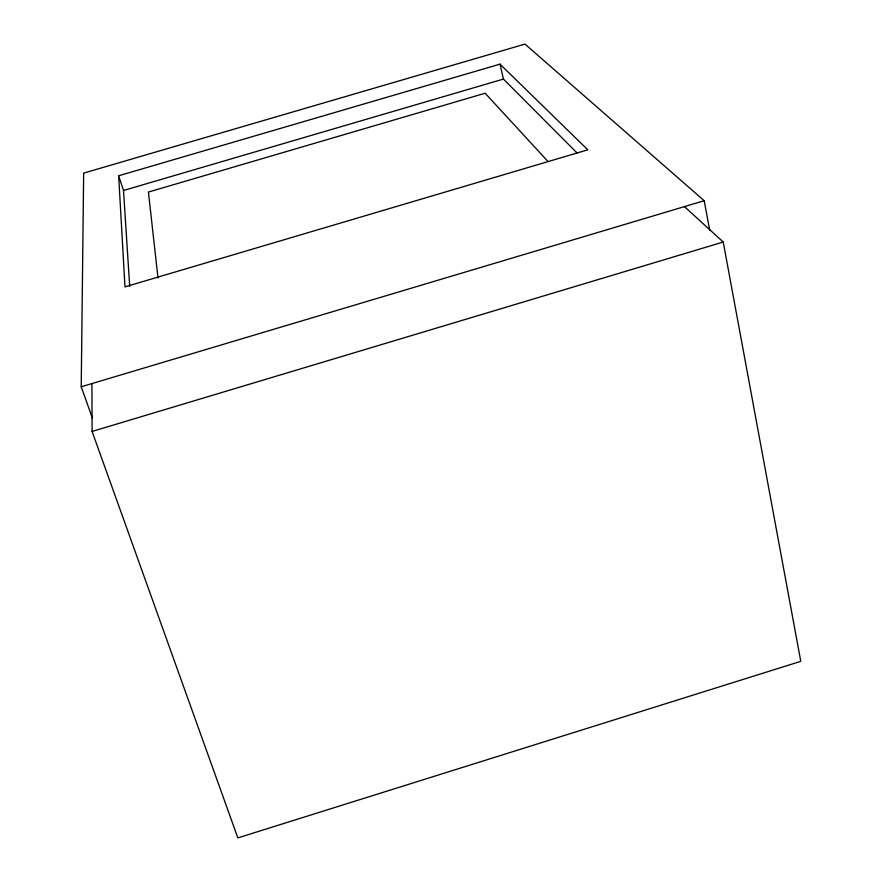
<?xml version="1.0" encoding="UTF-8"?>
<svg xmlns="http://www.w3.org/2000/svg" width="882" height="882" viewBox="0 0 882 882"><rect width="100%" height="100%" fill="white"/><g stroke="black" fill="none" stroke-linecap="round" stroke-linejoin="round"><path stroke-width="1.32" d="M92.312 417.848L81.221 386.779L83.658 173.104L524.977 44.1L704.189 200.71L709.767 230.445M92.092 431.441L723.229 242.032L800.779 661.335L237.842 837.9L92.092 431.441L91.926 383.582M81.221 386.779L704.189 200.71M118.651 175.772L500.006 64.143L587.809 149.83L124.979 286.87L118.651 175.772L123.502 190.479L129.698 286.441M123.502 190.479L503.446 79.082L577.071 152.994M684.443 206.62L723.229 242.032M547.965 161.45L485.155 93.238L148.419 192.055L157.999 277.973M500.006 64.143L503.446 79.082"/></g></svg>
